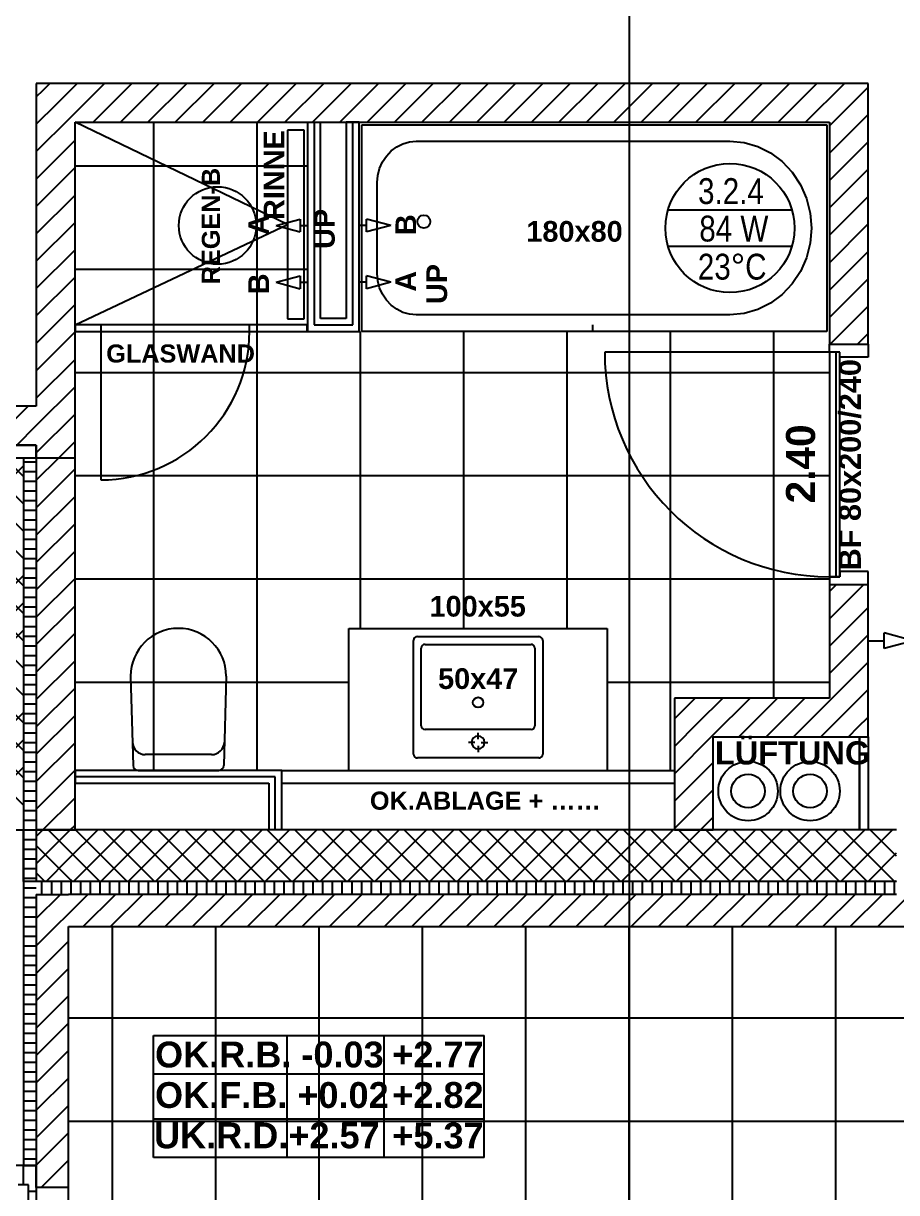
# Model space of a CAD drawing. Header units: millimetres. Extents: x -13068 to 19137, y -13507 to 12485.
# Drawn here: x -2345 to 1035, y 1350 to 5878 of the extents above; entities that cross this region are included whole.
import ezdxf

# ---------------------------------------------------------------- set-up
doc = ezdxf.new("R2010")
doc.units = ezdxf.units.MM
doc.header["$LTSCALE"] = 500
for name, color, linetype in [('A04_1.OGHaus 7$0$010 Aussenwände', 8, 'Continuous'), ('A04_1.OGHaus 7$0$010 Türen', 8, 'Continuous'), ('A04_1.OGHaus 7$0$015 Innenwände', 8, 'Continuous'), ('A04_1.OGHaus 7$0$015 Innenwände Bauteilschraffuren', 8, 'Continuous'), ('A04_1.OGHaus 7$0$015 Innenwände Schichttrennlinien', 8, 'Continuous'), ('A04_1.OGHaus 7$0$060 Möbel Einbau', 8, 'Continuous'), ('A04_1.OGHaus 7$0$090 Schraffuren', 8, 'Continuous'), ('A04_1.OGHaus 7$0$090 Schraffuren Bauteilschraffuren', 8, 'Continuous'), ('A04_1.OGHaus 7$0$155 Beschriftungen Projekt', 8, 'Continuous'), ('A_OG01_Haus 7$0$MRI XREF', 8, 'Continuous'), ('H-RAUMNUMMERN', 240, 'Continuous'), ('MRI XREF', 8, 'Continuous')]:
    doc.layers.add(name, color=color, linetype=linetype)
doc.styles.add('A04_1.OGHaus 7$0$arial', font='')
doc.styles.add('MRI', font='ARIALN.TTF')
doc.styles.get('A04_1.OGHaus 7$0$arial').set_extended_font_data('Arial', bold=True)

# ---------------------------------------------------------------- blocks, each defined once
blk = doc.blocks.new('A04_1.OGHaus 7')
at = {"layer": 'A04_1.OGHaus 7$0$010 Aussenwände'}
blk.add_line((4.4868, 28.2722), (4.4868, 5.4421), dxfattribs=at)
at = {"layer": 'A04_1.OGHaus 7$0$010 Türen'}
for p, q in [((5.2618, 21.4622), (4.3918, 21.4622)), ((5.2618, 21.4622), (5.2618, 21.4922)), ((5.2618, 21.4922), (5.4118, 21.4922)), ((5.2618, 21.4922), (5.4118, 21.4922)), ((5.3018, 21.4622), (5.2618, 21.4622)), ((5.3018, 21.4622), (5.2618, 21.4622)), ((5.2618, 21.4622), (5.2618, 20.5922)), ((5.3018, 21.4422), (5.3018, 21.4622)), ((5.3018, 20.5922), (5.3018, 21.4622)), ((5.4118, 21.4922), (5.4118, 21.4422)), ((5.4118, 21.4422), (5.3018, 21.4422)), ((5.4118, 20.6122), (5.3018, 20.6122)), ((5.3018, 20.6122), (5.3018, 20.5922)), ((5.4118, 20.5622), (5.4118, 20.6122)), ((5.3018, 20.5922), (5.2618, 20.5922)), ((5.2618, 20.5922), (5.2618, 20.5622)), ((5.2618, 20.5922), (5.3018, 20.5922)), ((5.2618, 20.5622), (5.4118, 20.5622)), ((5.2618, 20.5622), (5.4118, 20.5622)), ((2.1418, 18.2372), (2.1418, 18.3122)), ((2.1418, 18.3122), (2.1918, 18.3122)), ((2.1918, 18.3122), (2.1418, 18.3122)), ((2.1918, 18.3122), (2.1918, 18.2122)), ((2.1918, 18.2272), (2.1918, 18.3122)), ((2.1618, 18.2372), (2.1218, 18.2372)), ((2.1618, 18.2372), (2.1418, 18.2372)), ((2.1618, 18.2122), (2.1618, 18.2372)), ((2.1618, 17.2772), (2.1618, 18.2372)), ((2.1918, 18.2122), (2.1618, 18.2122))]:
    blk.add_line(p, q, dxfattribs=at)
blk.add_arc((5.2618, 21.4622), 0.87, 180, 270, dxfattribs=at)
at = {"layer": 'A04_1.OGHaus 7$0$015 Innenwände'}
for p, q in [((2.1918, 22.5022), (2.1918, 21.2522)), ((5.4118, 22.5022), (2.1918, 22.5022)), ((5.4118, 21.4922), (5.4118, 22.5022)), ((2.3418, 21.0522), (2.3418, 22.3522)), ((2.3418, 22.3522), (5.2618, 22.3522)), ((3.2418, 22.3522), (3.2418, 21.5422)), ((3.2418, 22.3522), (3.2668, 22.3522)), ((3.2668, 22.3522), (3.2918, 22.3522)), ((3.2918, 21.5922), (3.2918, 22.3522)), ((3.4168, 22.3522), (3.3918, 22.3522)), ((3.3918, 22.3522), (3.3918, 21.5922)), ((3.4418, 22.3522), (3.4168, 22.3522)), ((3.4418, 21.5422), (3.4418, 22.3522)), ((5.2618, 22.3522), (5.2618, 21.4922)), ((2.3418, 21.5672), (2.3418, 21.5422)), ((3.2408, 21.5672), (2.3418, 21.5672)), ((3.2408, 21.5422), (3.2408, 21.5672)), ((3.3918, 21.5922), (3.2918, 21.5922)), ((2.3418, 21.5422), (3.2408, 21.5422)), ((3.2418, 21.5422), (3.4418, 21.5422)), ((5.2618, 21.4922), (5.4118, 21.4922)), ((2.1918, 21.2522), (1.9418, 21.2522)), ((1.9418, 21.1022), (2.1918, 21.1022)), ((2.1918, 21.1022), (2.1918, 21.0522)), ((1.9418, 21.0522), (2.1418, 21.0522)), ((2.1418, 21.0522), (2.1918, 21.0522)), ((2.1918, 21.0522), (2.3418, 21.0522)), ((2.1918, 21.0522), (2.3418, 21.0522)), ((2.3418, 19.6122), (2.3418, 21.0522)), ((5.2618, 20.5622), (5.4118, 20.5622)), ((5.2618, 20.5622), (5.2618, 20.1222)), ((5.4118, 19.9722), (5.4118, 20.5622)), ((4.6618, 20.1222), (4.6618, 19.6122)), ((5.2618, 20.1222), (4.6618, 20.1222)), ((4.8118, 19.6122), (4.8118, 19.9722)), ((4.8118, 19.9722), (5.4118, 19.9722)), ((2.3428, 19.8422), (2.3428, 19.8172)), ((3.1418, 19.8422), (2.3428, 19.8422)), ((3.1418, 19.6122), (3.1418, 19.8422)), ((2.3428, 19.8172), (2.3428, 19.7922)), ((2.3428, 19.7922), (3.0918, 19.7922)), ((3.0918, 19.7922), (3.0918, 19.6122)), ((1.9418, 19.6122), (2.1418, 19.6122)), ((1.9418, 19.6122), (2.1418, 19.6122)), ((2.1418, 19.6122), (2.1918, 19.6122)), ((2.1418, 19.6122), (2.1918, 19.6122)), ((2.1918, 19.6122), (2.3418, 19.6122)), ((2.1918, 19.6122), (2.3168, 19.6122)), ((5.5218, 19.6122), (2.3168, 19.6122)), ((3.1168, 19.6122), (3.0918, 19.6122)), ((3.1418, 19.6122), (3.1168, 19.6122)), ((4.6618, 19.6122), (4.8118, 19.6122)), ((2.3168, 19.2372), (5.6068, 19.2372)), ((2.3168, 18.2272), (2.3168, 19.2372)), ((2.1418, 18.3122), (1.9418, 18.3122)), ((2.1918, 18.3122), (2.1418, 18.3122)), ((2.1918, 18.2272), (2.1918, 18.3122)), ((2.3168, 18.2272), (2.1918, 18.2272)), ((2.1918, 18.2272), (2.1918, 17.2872)), ((2.3168, 17.2872), (2.3168, 18.2272))]:
    blk.add_line(p, q, dxfattribs=at)
at = {"layer": 'A04_1.OGHaus 7$0$015 Innenwände Bauteilschraffuren'}
for p, q in [((2.2177, 22.4763), (2.2435, 22.5022)), ((2.2707, 22.4232), (2.3496, 22.5022)), ((2.3237, 22.3702), (2.4557, 22.5022)), ((2.4117, 22.3522), (2.5617, 22.5022)), ((2.5178, 22.3522), (2.6678, 22.5022)), ((2.6239, 22.3522), (2.7739, 22.5022)), ((2.7299, 22.3522), (2.8799, 22.5022)), ((2.836, 22.3522), (2.986, 22.5022)), ((2.9421, 22.3522), (3.0921, 22.5022)), ((3.0481, 22.3522), (3.1981, 22.5022)), ((3.1542, 22.3522), (3.3042, 22.5022)), ((3.2603, 22.3522), (3.4103, 22.5022)), ((3.3663, 22.3522), (3.5163, 22.5022)), ((3.4724, 22.3522), (3.6224, 22.5022)), ((3.5785, 22.3522), (3.7285, 22.5022)), ((3.6845, 22.3522), (3.8345, 22.5022)), ((3.7906, 22.3522), (3.9406, 22.5022)), ((3.8967, 22.3522), (4.0467, 22.5022)), ((4.0027, 22.3522), (4.1527, 22.5022)), ((4.1088, 22.3522), (4.2588, 22.5022)), ((4.2149, 22.3522), (4.3649, 22.5022)), ((4.3209, 22.3522), (4.4709, 22.5022)), ((4.427, 22.3522), (4.577, 22.5022)), ((4.5331, 22.3522), (4.6831, 22.5022)), ((4.6391, 22.3522), (4.7891, 22.5022)), ((4.7452, 22.3522), (4.8952, 22.5022)), ((4.8513, 22.3522), (5.0013, 22.5022)), ((4.9573, 22.3522), (5.1073, 22.5022)), ((5.0634, 22.3522), (5.2134, 22.5022)), ((5.1695, 22.3522), (5.3195, 22.5022)), ((2.1918, 22.4504), (2.2177, 22.4763)), ((5.2618, 22.3384), (5.4118, 22.4884)), ((2.1918, 22.3443), (2.2707, 22.4232)), ((2.1918, 22.2383), (2.3237, 22.3702)), ((5.2618, 22.2324), (5.4118, 22.3824)), ((2.1918, 22.1322), (2.3418, 22.2822)), ((5.2618, 22.1263), (5.4118, 22.2763)), ((2.1918, 22.0261), (2.3418, 22.1761)), ((5.2618, 22.0202), (5.4118, 22.1702)), ((2.1918, 21.9201), (2.3418, 22.0701)), ((5.2618, 21.9142), (5.4118, 22.0642)), ((2.1918, 21.814), (2.3418, 21.964)), ((5.2618, 21.8081), (5.4118, 21.9581)), ((2.1918, 21.7079), (2.3418, 21.8579)), ((5.2618, 21.702), (5.4118, 21.852)), ((2.1918, 21.6019), (2.3418, 21.7519)), ((5.2618, 21.596), (5.4118, 21.746)), ((2.1918, 21.4958), (2.3418, 21.6458)), ((5.2641, 21.4922), (5.4118, 21.6399)), ((2.1918, 21.3898), (2.3418, 21.5398)), ((5.3701, 21.4922), (5.4118, 21.5338)), ((5.2875, 20.5922), (5.2875, 21.4622)), ((2.1918, 21.2837), (2.3418, 21.4337)), ((2.1918, 21.1776), (2.3418, 21.3276)), ((2.0103, 21.1022), (2.1603, 21.2522)), ((2.1918, 21.0716), (2.3418, 21.2216)), ((2.1163, 21.1022), (2.1918, 21.1776)), ((2.2785, 21.0522), (2.3418, 21.1155)), ((1.9418, 20.8216), (2.1418, 21.0216)), ((2.1418, 20.8745), (1.9642, 21.0522)), ((2.1418, 20.9806), (2.0702, 21.0522)), ((2.1418, 21.0375), (2.1918, 21.0375)), ((2.1918, 20.9655), (2.2785, 21.0522)), ((2.1918, 20.8594), (2.3418, 21.0094)), ((2.1418, 20.7685), (1.9418, 20.9685)), ((2.1418, 21), (2.1918, 21)), ((2.1418, 20.9625), (2.1918, 20.9625)), ((2.1418, 20.925), (2.1918, 20.925)), ((2.1418, 20.8875), (2.1918, 20.8875)), ((2.1918, 20.7534), (2.3418, 20.9034)), ((2.1418, 20.6624), (1.9418, 20.8624)), ((2.1418, 20.85), (2.1918, 20.85)), ((2.1418, 20.8125), (2.1918, 20.8125)), ((2.1918, 20.6473), (2.3418, 20.7973)), ((2.1418, 20.5563), (1.9418, 20.7563)), ((2.1418, 20.775), (2.1918, 20.775)), ((2.1418, 20.7375), (2.1918, 20.7375)), ((2.1418, 20.7), (2.1918, 20.7)), ((2.1918, 20.5412), (2.3418, 20.6912)), ((2.1418, 20.4503), (1.9418, 20.6503)), ((2.1418, 20.6625), (2.1918, 20.6625)), ((2.1418, 20.625), (2.1918, 20.625)), ((1.9418, 20.3973), (2.1418, 20.5973)), ((2.1418, 20.5875), (2.1918, 20.5875)), ((2.1918, 20.4352), (2.3418, 20.5852)), ((5.2618, 20.5353), (5.2886, 20.5622)), ((5.2618, 20.4292), (5.3947, 20.5622)), ((2.1418, 20.3442), (1.9418, 20.5442)), ((2.1418, 20.55), (2.1918, 20.55)), ((2.1418, 20.5125), (2.1918, 20.5125)), ((1.9418, 20.2912), (2.1418, 20.4912)), ((2.1418, 20.475), (2.1918, 20.475)), ((2.1918, 20.3291), (2.3418, 20.4791)), ((5.2618, 20.3232), (5.4118, 20.4732)), ((2.1418, 20.2381), (1.9418, 20.4381)), ((2.1418, 20.4375), (2.1918, 20.4375)), ((1.9418, 20.1852), (2.1418, 20.3852)), ((2.1418, 20.4), (2.1918, 20.4)), ((2.1418, 20.1321), (1.9418, 20.3321)), ((2.1418, 20.3625), (2.1918, 20.3625)), ((2.1918, 20.223), (2.3418, 20.373)), ((5.2618, 20.2171), (5.4118, 20.3671)), ((2.1418, 20.325), (2.1918, 20.325)), ((2.1418, 20.2875), (2.1918, 20.2875)), ((2.1418, 20.25), (2.1918, 20.25)), ((2.1918, 20.117), (2.3418, 20.267)), ((5.2674, 20.1166), (5.4118, 20.261)), ((2.1418, 20.026), (1.9418, 20.226)), ((2.1418, 20.2125), (2.1918, 20.2125)), ((2.1418, 20.175), (2.1918, 20.175)), ((2.1918, 20.0109), (2.3418, 20.1609)), ((5.3204, 20.0636), (5.4118, 20.155)), ((2.1418, 19.9199), (1.9418, 20.1199)), ((2.1418, 20.1375), (2.1918, 20.1375)), ((4.7022, 20.0818), (4.7426, 20.1222)), ((4.7552, 20.0287), (4.8486, 20.1222)), ((4.8083, 19.9757), (4.9547, 20.1222)), ((4.9108, 19.9722), (5.0608, 20.1222)), ((5.0168, 19.9722), (5.1668, 20.1222)), ((5.1229, 19.9722), (5.2674, 20.1166)), ((1.9418, 19.867), (2.1418, 20.067)), ((2.1418, 20.1), (2.1918, 20.1)), ((2.1418, 20.0625), (2.1918, 20.0625)), ((4.6618, 20.0414), (4.7022, 20.0818)), ((5.229, 19.9722), (5.3204, 20.0636)), ((2.1418, 19.8139), (1.9418, 20.0139)), ((2.1418, 20.025), (2.1918, 20.025)), ((2.1918, 19.9048), (2.3418, 20.0548)), ((4.6618, 19.9353), (4.7552, 20.0287)), ((5.3734, 20.0105), (5.4118, 20.0489)), ((2.1418, 19.9875), (2.1918, 19.9875)), ((4.6618, 19.8292), (4.8083, 19.9757)), ((5.335, 19.9722), (5.3734, 20.0105)), ((1.9418, 19.7609), (2.1418, 19.9609)), ((2.1418, 19.95), (2.1918, 19.95)), ((2.1918, 19.7988), (2.3418, 19.9488)), ((2.1418, 19.7078), (1.9418, 19.9078)), ((2.1418, 19.9125), (2.1918, 19.9125)), ((1.9418, 19.6548), (2.1418, 19.8548)), ((2.1418, 19.875), (2.1918, 19.875)), ((2.1418, 19.8375), (2.1918, 19.8375)), ((2.1918, 19.6927), (2.3418, 19.8427)), ((4.6618, 19.7232), (4.8118, 19.8732)), ((2.1418, 19.8), (2.1918, 19.8)), ((2.1418, 19.7625), (2.1918, 19.7625)), ((4.6618, 19.6171), (4.8118, 19.7671)), ((2.1418, 19.725), (2.1918, 19.725)), ((2.2173, 19.6122), (2.3418, 19.7366)), ((2.1418, 19.6875), (2.1918, 19.6875)), ((2.1418, 19.65), (2.1918, 19.65)), ((4.7629, 19.6122), (4.8118, 19.661)), ((2.1418, 19.6125), (2.1918, 19.6125)), ((2.1918, 19.5866), (2.2173, 19.6122)), ((2.1918, 19.4806), (2.3168, 19.6056)), ((2.3168, 19.5328), (2.2374, 19.6122)), ((2.3168, 19.6056), (2.3234, 19.6122)), ((2.3168, 19.4995), (2.4295, 19.6122)), ((2.3234, 19.6122), (2.3418, 19.6306)), ((2.3355, 19.4122), (2.5355, 19.6122)), ((2.5435, 19.4122), (2.3435, 19.6122)), ((2.4416, 19.4122), (2.6416, 19.6122)), ((2.6496, 19.4122), (2.4496, 19.6122)), ((2.5477, 19.4122), (2.7477, 19.6122)), ((2.7556, 19.4122), (2.5556, 19.6122)), ((2.6537, 19.4122), (2.8537, 19.6122)), ((2.8617, 19.4122), (2.6617, 19.6122)), ((2.7598, 19.4122), (2.9598, 19.6122)), ((2.9678, 19.4122), (2.7678, 19.6122)), ((2.8659, 19.4122), (3.0659, 19.6122)), ((3.0738, 19.4122), (2.8738, 19.6122)), ((2.9719, 19.4122), (3.1719, 19.6122)), ((3.1799, 19.4122), (2.9799, 19.6122)), ((3.078, 19.4122), (3.278, 19.6122)), ((3.286, 19.4122), (3.086, 19.6122)), ((3.1841, 19.4122), (3.3841, 19.6122)), ((3.392, 19.4122), (3.192, 19.6122)), ((3.2901, 19.4122), (3.4901, 19.6122)), ((3.4981, 19.4122), (3.2981, 19.6122)), ((3.3962, 19.4122), (3.5962, 19.6122)), ((3.6042, 19.4122), (3.4042, 19.6122)), ((3.5022, 19.4122), (3.7022, 19.6122)), ((3.7102, 19.4122), (3.5102, 19.6122)), ((3.6083, 19.4122), (3.8083, 19.6122)), ((3.8163, 19.4122), (3.6163, 19.6122)), ((3.7144, 19.4122), (3.9144, 19.6122)), ((3.9224, 19.4122), (3.7224, 19.6122)), ((3.8204, 19.4122), (4.0204, 19.6122)), ((4.0284, 19.4122), (3.8284, 19.6122)), ((3.9265, 19.4122), (4.1265, 19.6122)), ((4.1345, 19.4122), (3.9345, 19.6122)), ((4.0326, 19.4122), (4.2326, 19.6122)), ((4.2406, 19.4122), (4.0406, 19.6122)), ((4.1386, 19.4122), (4.3386, 19.6122)), ((4.3466, 19.4122), (4.1466, 19.6122)), ((4.2447, 19.4122), (4.4447, 19.6122)), ((4.4527, 19.4122), (4.2527, 19.6122)), ((4.3508, 19.4122), (4.5508, 19.6122)), ((4.5588, 19.4122), (4.3588, 19.6122)), ((4.4568, 19.4122), (4.6568, 19.6122)), ((4.6648, 19.4122), (4.4648, 19.6122)), ((4.5629, 19.4122), (4.7629, 19.6122)), ((4.7709, 19.4122), (4.5709, 19.6122)), ((4.669, 19.4122), (4.869, 19.6122)), ((4.877, 19.4122), (4.677, 19.6122)), ((4.775, 19.4122), (4.975, 19.6122)), ((4.983, 19.4122), (4.783, 19.6122)), ((4.8811, 19.4122), (5.0811, 19.6122)), ((5.0891, 19.4122), (4.8891, 19.6122)), ((4.9872, 19.4122), (5.1872, 19.6122)), ((5.1952, 19.4122), (4.9952, 19.6122)), ((5.0932, 19.4122), (5.2932, 19.6122)), ((5.3012, 19.4122), (5.1012, 19.6122)), ((5.1993, 19.4122), (5.3993, 19.6122)), ((5.4073, 19.4122), (5.2073, 19.6122)), ((5.3054, 19.4122), (5.5054, 19.6122)), ((5.5134, 19.4122), (5.3134, 19.6122)), ((5.5218, 19.5098), (5.4194, 19.6122)), ((2.1418, 19.575), (2.1918, 19.575)), ((2.1418, 19.5375), (2.1918, 19.5375)), ((2.3168, 19.4267), (2.1918, 19.5517)), ((2.4374, 19.4122), (2.3168, 19.5328)), ((5.4114, 19.4122), (5.5218, 19.5225)), ((2.1418, 19.5), (2.1918, 19.5)), ((2.2295, 19.4122), (2.3168, 19.4995)), ((2.1418, 19.4625), (2.1918, 19.4625)), ((2.1418, 19.425), (2.1918, 19.425)), ((2.2253, 19.4122), (2.1918, 19.4457)), ((2.3314, 19.4122), (2.3168, 19.4267)), ((2.1418, 19.3875), (2.1918, 19.3875)), ((2.2125, 19.4122), (2.2125, 19.3622)), ((2.25, 19.4122), (2.25, 19.3622)), ((2.2875, 19.4122), (2.2875, 19.3622)), ((2.325, 19.4122), (2.325, 19.3622)), ((2.3625, 19.4122), (2.3625, 19.3622)), ((2.4, 19.4122), (2.4, 19.3622)), ((2.4375, 19.4122), (2.4375, 19.3622)), ((2.475, 19.4122), (2.475, 19.3622)), ((2.5125, 19.4122), (2.5125, 19.3622)), ((2.55, 19.4122), (2.55, 19.3622)), ((2.5875, 19.4122), (2.5875, 19.3622)), ((2.625, 19.4122), (2.625, 19.3622)), ((2.6625, 19.4122), (2.6625, 19.3622)), ((2.7, 19.4122), (2.7, 19.3622)), ((2.7375, 19.4122), (2.7375, 19.3622)), ((2.775, 19.4122), (2.775, 19.3622)), ((2.8125, 19.4122), (2.8125, 19.3622)), ((2.85, 19.4122), (2.85, 19.3622)), ((2.8875, 19.4122), (2.8875, 19.3622)), ((2.925, 19.4122), (2.925, 19.3622)), ((2.9625, 19.4122), (2.9625, 19.3622)), ((3, 19.4122), (3, 19.3622)), ((3.0375, 19.4122), (3.0375, 19.3622)), ((3.075, 19.4122), (3.075, 19.3622)), ((3.1125, 19.4122), (3.1125, 19.3622)), ((3.15, 19.4122), (3.15, 19.3622)), ((3.1875, 19.4122), (3.1875, 19.3622)), ((3.225, 19.4122), (3.225, 19.3622)), ((3.2625, 19.4122), (3.2625, 19.3622)), ((3.3, 19.4122), (3.3, 19.3622)), ((3.3375, 19.4122), (3.3375, 19.3622)), ((3.375, 19.4122), (3.375, 19.3622)), ((3.4125, 19.4122), (3.4125, 19.3622)), ((3.45, 19.4122), (3.45, 19.3622)), ((3.4875, 19.4122), (3.4875, 19.3622)), ((3.525, 19.4122), (3.525, 19.3622)), ((3.5625, 19.4122), (3.5625, 19.3622)), ((3.6, 19.4122), (3.6, 19.3622)), ((3.6375, 19.4122), (3.6375, 19.3622)), ((3.675, 19.4122), (3.675, 19.3622)), ((3.7125, 19.4122), (3.7125, 19.3622)), ((3.75, 19.4122), (3.75, 19.3622)), ((3.7875, 19.4122), (3.7875, 19.3622)), ((3.825, 19.4122), (3.825, 19.3622)), ((3.8625, 19.4122), (3.8625, 19.3622)), ((3.9, 19.4122), (3.9, 19.3622)), ((3.9375, 19.4122), (3.9375, 19.3622)), ((3.975, 19.4122), (3.975, 19.3622)), ((4.0125, 19.4122), (4.0125, 19.3622)), ((4.05, 19.4122), (4.05, 19.3622)), ((4.0875, 19.4122), (4.0875, 19.3622)), ((4.125, 19.4122), (4.125, 19.3622)), ((4.1625, 19.4122), (4.1625, 19.3622)), ((4.2, 19.4122), (4.2, 19.3622)), ((4.2375, 19.4122), (4.2375, 19.3622)), ((4.275, 19.4122), (4.275, 19.3622)), ((4.3125, 19.4122), (4.3125, 19.3622)), ((4.35, 19.4122), (4.35, 19.3622)), ((4.3875, 19.4122), (4.3875, 19.3622)), ((4.425, 19.4122), (4.425, 19.3622)), ((4.4625, 19.4122), (4.4625, 19.3622)), ((4.5, 19.4122), (4.5, 19.3622)), ((4.5375, 19.4122), (4.5375, 19.3622)), ((4.575, 19.4122), (4.575, 19.3622)), ((4.6125, 19.4122), (4.6125, 19.3622)), ((4.65, 19.4122), (4.65, 19.3622)), ((4.6875, 19.4122), (4.6875, 19.3622)), ((4.725, 19.4122), (4.725, 19.3622)), ((4.7625, 19.4122), (4.7625, 19.3622)), ((4.8, 19.4122), (4.8, 19.3622)), ((4.8375, 19.4122), (4.8375, 19.3622)), ((4.875, 19.4122), (4.875, 19.3622)), ((4.9125, 19.4122), (4.9125, 19.3622)), ((4.95, 19.4122), (4.95, 19.3622)), ((4.9875, 19.4122), (4.9875, 19.3622)), ((5.025, 19.4122), (5.025, 19.3622)), ((5.0625, 19.4122), (5.0625, 19.3622)), ((5.1, 19.4122), (5.1, 19.3622)), ((5.1375, 19.4122), (5.1375, 19.3622)), ((5.175, 19.4122), (5.175, 19.3622)), ((5.2125, 19.4122), (5.2125, 19.3622)), ((5.25, 19.4122), (5.25, 19.3622)), ((5.2875, 19.4122), (5.2875, 19.3622)), ((5.325, 19.4122), (5.325, 19.3622)), ((5.3625, 19.4122), (5.3625, 19.3622)), ((5.4, 19.4122), (5.4, 19.3622)), ((5.4375, 19.4122), (5.4375, 19.3622)), ((5.475, 19.4122), (5.475, 19.3622)), ((5.5125, 19.4122), (5.5125, 19.3622)), ((5.5175, 19.4122), (5.5218, 19.4165)), ((2.1418, 19.35), (2.1918, 19.35)), ((2.1918, 19.2684), (2.2855, 19.3622)), ((2.3168, 19.2874), (2.3916, 19.3622)), ((2.3727, 19.2372), (2.4977, 19.3622)), ((2.4787, 19.2372), (2.6037, 19.3622)), ((2.5848, 19.2372), (2.7098, 19.3622)), ((2.6909, 19.2372), (2.8159, 19.3622)), ((2.7969, 19.2372), (2.9219, 19.3622)), ((2.903, 19.2372), (3.028, 19.3622)), ((3.0091, 19.2372), (3.1341, 19.3622)), ((3.1151, 19.2372), (3.2401, 19.3622)), ((3.2212, 19.2372), (3.3462, 19.3622)), ((3.3272, 19.2372), (3.4522, 19.3622)), ((3.4333, 19.2372), (3.5583, 19.3622)), ((3.5394, 19.2372), (3.6644, 19.3622)), ((3.6454, 19.2372), (3.7704, 19.3622)), ((3.7515, 19.2372), (3.8765, 19.3622)), ((3.8576, 19.2372), (3.9826, 19.3622)), ((3.9636, 19.2372), (4.0886, 19.3622)), ((4.0697, 19.2372), (4.1947, 19.3622)), ((4.1758, 19.2372), (4.3008, 19.3622)), ((4.2818, 19.2372), (4.4068, 19.3622)), ((4.3879, 19.2372), (4.5129, 19.3622)), ((4.494, 19.2372), (4.619, 19.3622)), ((4.6, 19.2372), (4.725, 19.3622)), ((4.7061, 19.2372), (4.8311, 19.3622)), ((4.8122, 19.2372), (4.9372, 19.3622)), ((4.9182, 19.2372), (5.0432, 19.3622)), ((5.0243, 19.2372), (5.1493, 19.3622)), ((5.1304, 19.2372), (5.2554, 19.3622)), ((5.2364, 19.2372), (5.3614, 19.3622)), ((5.3425, 19.2372), (5.4675, 19.3622)), ((5.4486, 19.2372), (5.5736, 19.3622)), ((2.1418, 19.3125), (2.1918, 19.3125)), ((2.2666, 19.2372), (2.3168, 19.2874)), ((2.1418, 19.275), (2.1918, 19.275)), ((2.1418, 19.2375), (2.1918, 19.2375)), ((2.1418, 19.2), (2.1918, 19.2)), ((2.1918, 19.1624), (2.2666, 19.2372)), ((2.1418, 19.1625), (2.1918, 19.1625)), ((2.1918, 19.0563), (2.3168, 19.1813)), ((2.1418, 19.125), (2.1918, 19.125)), ((2.1418, 19.0875), (2.1918, 19.0875)), ((2.1918, 18.9502), (2.3168, 19.0752)), ((2.1418, 19.05), (2.1918, 19.05)), ((2.1418, 19.0125), (2.1918, 19.0125)), ((2.1418, 18.975), (2.1918, 18.975)), ((2.1418, 18.9375), (2.1918, 18.9375)), ((2.1918, 18.8442), (2.3168, 18.9692)), ((2.1418, 18.9), (2.1918, 18.9)), ((2.1418, 18.8625), (2.1918, 18.8625)), ((2.1918, 18.7381), (2.3168, 18.8631)), ((2.1418, 18.825), (2.1918, 18.825)), ((2.1418, 18.7875), (2.1918, 18.7875)), ((2.1418, 18.75), (2.1918, 18.75)), ((2.1918, 18.632), (2.3168, 18.757)), ((2.1418, 18.7125), (2.1918, 18.7125)), ((2.1418, 18.675), (2.1918, 18.675)), ((2.1418, 18.6375), (2.1918, 18.6375)), ((2.1918, 18.526), (2.3168, 18.651)), ((2.1418, 18.6), (2.1918, 18.6)), ((2.1418, 18.5625), (2.1918, 18.5625)), ((2.1418, 18.525), (2.1918, 18.525)), ((2.1918, 18.4199), (2.3168, 18.5449)), ((2.1418, 18.4875), (2.1918, 18.4875)), ((2.1418, 18.45), (2.1918, 18.45)), ((2.1918, 18.3138), (2.3168, 18.4388)), ((2.1418, 18.4125), (2.1918, 18.4125)), ((2.1418, 18.375), (2.1918, 18.375)), ((2.1418, 18.3375), (2.1918, 18.3375)), ((2.2112, 18.2272), (2.3168, 18.3328))]:
    blk.add_line(p, q, dxfattribs=at)
at = {"layer": 'A04_1.OGHaus 7$0$015 Innenwände Schichttrennlinien'}
for p, q in [((3.2668, 22.3522), (3.2668, 21.5672)), ((3.4168, 21.5672), (3.4168, 22.3522)), ((3.2668, 21.5672), (3.4168, 21.5672)), ((2.1418, 21.0522), (2.1418, 19.6122)), ((2.1918, 21.0522), (2.1918, 19.6122)), ((3.1168, 19.8172), (2.3428, 19.8172)), ((3.1168, 19.6122), (3.1168, 19.8172)), ((2.1418, 19.6122), (2.1418, 19.4122)), ((2.3168, 19.6122), (2.1918, 19.6122)), ((2.1918, 19.6122), (2.1918, 19.4122)), ((2.1418, 19.4122), (2.1418, 19.3622)), ((2.3168, 19.4122), (2.1918, 19.4122)), ((5.5218, 19.4122), (2.3168, 19.4122)), ((2.1418, 19.3622), (2.1418, 18.3122)), ((2.1918, 19.3622), (2.3168, 19.3622)), ((2.1918, 19.3622), (2.1918, 19.2372)), ((5.5218, 19.3622), (2.3168, 19.3622)), ((2.1918, 19.2372), (2.1918, 18.3122))]:
    blk.add_line(p, q, dxfattribs=at)
at = {"layer": 'A04_1.OGHaus 7$0$060 Möbel Einbau'}
for p, q in [((3.164, 21.9557), (2.3418, 22.3522)), ((3.4518, 21.5422), (3.4518, 22.3422)), ((3.4518, 22.3422), (5.2518, 22.3422)), ((5.2518, 22.3422), (5.2518, 21.5422)), ((3.6105, 22.2685), (3.6358, 22.2757)), ((3.6358, 22.2757), (3.6618, 22.2782)), ((3.6618, 22.2782), (4.8768, 22.2782)), ((4.8768, 22.2782), (4.9315, 22.273)), ((3.5469, 22.221), (3.5654, 22.2407)), ((3.5654, 22.2407), (3.5868, 22.2567)), ((3.5868, 22.2567), (3.6105, 22.2685)), ((4.9315, 22.273), (4.9845, 22.2579)), ((4.9845, 22.2579), (5.0343, 22.2331)), ((5.0343, 22.2331), (5.0793, 22.1995)), ((3.5208, 22.1729), (3.5319, 22.1982)), ((3.5319, 22.1982), (3.5469, 22.221)), ((5.0793, 22.1995), (5.1181, 22.1581)), ((3.5118, 22.1182), (3.5141, 22.1459)), ((3.5141, 22.1459), (3.5208, 22.1729)), ((5.1181, 22.1581), (5.1496, 22.1102)), ((3.5118, 21.7662), (3.5118, 22.1182)), ((5.1496, 22.1102), (5.1728, 22.0571)), ((5.1728, 22.0571), (5.187, 22.0005)), ((3.1198, 21.9522), (3.2131, 21.9772)), ((3.2131, 21.9772), (3.2131, 21.9272)), ((3.5638, 21.9522), (3.4705, 21.9772)), ((3.4705, 21.9272), (3.4705, 21.9772)), ((5.187, 22.0005), (5.1918, 21.9422)), ((2.3418, 21.5672), (3.164, 21.9557)), ((3.1198, 21.9522), (3.2131, 21.9272)), ((3.2131, 21.9522), (3.2418, 21.9522)), ((3.4705, 21.9522), (3.4418, 21.9522)), ((3.5638, 21.9522), (3.4705, 21.9272)), ((5.1918, 21.9422), (5.187, 21.8838)), ((5.187, 21.8838), (5.1728, 21.8272)), ((5.1728, 21.8272), (5.1496, 21.7742)), ((3.1198, 21.7322), (3.2131, 21.7572)), ((3.1198, 21.7322), (3.2131, 21.7072)), ((3.2131, 21.7572), (3.2131, 21.7072)), ((3.2131, 21.7322), (3.2418, 21.7322)), ((3.4705, 21.7322), (3.4418, 21.7322)), ((3.5638, 21.7322), (3.4705, 21.7572)), ((3.4705, 21.7072), (3.4705, 21.7572)), ((3.5638, 21.7322), (3.4705, 21.7072)), ((3.5141, 21.7384), (3.5118, 21.7662)), ((3.5208, 21.7114), (3.5141, 21.7384)), ((5.1496, 21.7742), (5.1181, 21.7262)), ((3.5319, 21.6862), (3.5208, 21.7114)), ((5.1181, 21.7262), (5.0793, 21.6848)), ((3.5469, 21.6633), (3.5319, 21.6862)), ((3.5654, 21.6436), (3.5469, 21.6633)), ((3.5868, 21.6276), (3.5654, 21.6436)), ((5.0343, 21.6512), (4.9845, 21.6264)), ((5.0793, 21.6848), (5.0343, 21.6512)), ((3.6105, 21.6158), (3.5868, 21.6276)), ((3.6358, 21.6086), (3.6105, 21.6158)), ((3.6618, 21.6062), (3.6358, 21.6086)), ((4.8768, 21.6062), (3.6618, 21.6062)), ((4.9315, 21.6113), (4.8768, 21.6062)), ((4.9845, 21.6264), (4.9315, 21.6113)), ((2.4418, 21.5672), (2.4418, 20.9672)), ((3.0168, 21.5422), (3.0168, 21.5672)), ((4.3462, 21.5422), (4.3462, 21.5672)), ((5.2518, 21.5422), (3.4518, 21.5422)), ((3.4018, 19.8422), (3.4018, 20.3922)), ((3.4018, 20.3922), (4.4018, 20.3922)), ((4.4018, 20.3922), (4.4018, 19.8422)), ((5.5853, 20.3444), (5.4733, 20.3744)), ((5.4733, 20.3144), (5.4733, 20.3744)), ((3.6518, 19.9053), (3.6518, 20.3453)), ((3.6668, 20.3603), (4.1368, 20.3603)), ((3.6968, 20.3303), (4.1068, 20.3303)), ((4.1518, 20.3453), (4.1518, 19.9053)), ((5.4118, 20.3444), (5.4733, 20.3444)), ((5.5853, 20.3444), (5.4733, 20.3144)), ((3.6818, 20.0153), (3.6818, 20.3153)), ((4.1218, 20.3153), (4.1218, 20.0153)), ((2.5568, 20.2072), (2.5661, 19.8618)), ((2.9268, 20.2072), (2.9175, 19.8618)), ((4.1068, 20.0003), (3.6968, 20.0003)), ((3.9018, 19.9628), (3.9018, 19.9878)), ((3.8893, 19.9503), (3.8643, 19.9503)), ((3.9018, 19.9378), (3.9018, 19.9128)), ((3.9143, 19.9503), (3.9393, 19.9503)), ((2.8699, 19.9033), (2.6137, 19.9033)), ((4.1368, 19.8903), (3.6668, 19.8903)), ((2.5859, 19.8422), (2.8977, 19.8422)), ((3.1418, 19.8422), (4.6618, 19.8422)), ((3.1418, 19.7922), (4.6618, 19.7922))]:
    blk.add_line(p, q, dxfattribs=at)
for centre, radius in [((2.8934, 21.9522), 0.15), ((3.6918, 21.9672), 0.025), ((3.9018, 20.1053), 0.02), ((4.9468, 19.7622), 0.115), ((5.1868, 19.7622), 0.115), ((4.9468, 19.7622), 0.065), ((5.1868, 19.7622), 0.065)]:
    blk.add_circle(centre, radius, dxfattribs=at)
for centre, radius, start, end in [((2.4418, 21.5422), 0.575, 270, 0), ((2.7418, 20.2072), 0.185, 0, 180), ((3.6668, 20.3453), 0.015, 90, 180), ((3.6968, 20.3153), 0.015, 90, 180), ((4.1068, 20.3153), 0.015, 0, 90), ((4.1368, 20.3453), 0.015, 0, 90), ((3.6968, 20.0153), 0.015, 180, 270), ((4.1068, 20.0153), 0.015, 270, 0), ((3.9018, 19.9503), 0.025, 0, 180), ((2.6137, 19.9533), 0.05, 181.5473, 270.0013), ((2.8699, 19.9533), 0.05, 269.9987, 358.4527), ((3.9018, 19.9503), 0.025, 180, 0), ((3.6668, 19.9053), 0.015, 180, 270), ((4.1368, 19.9053), 0.015, 270, 0)]:
    blk.add_arc(centre, radius, start, end, dxfattribs=at)
for centre, start_param, end_param in [((2.5859, 19.8623), 1.598761, 3.141593), ((2.8977, 19.8623), 3.141593, 4.684424)]:
    blk.add_ellipse(centre, major_axis=(0, 0.0202), ratio=0.977697, start_param=start_param, end_param=end_param, dxfattribs=at)
at = {"layer": 'A04_1.OGHaus 7$0$090 Schraffuren'}
for p, q in [((2.6468, 19.8422), (2.6468, 22.3522)), ((3.0468, 19.8422), (3.0468, 22.3522)), ((3.2418, 22.1822), (2.3418, 22.1822)), ((3.2418, 21.7822), (2.3418, 21.7822)), ((3.4468, 20.3922), (3.4468, 21.5422)), ((3.8468, 20.3922), (3.8468, 21.5422)), ((4.2468, 20.3922), (4.2468, 21.5422)), ((4.6468, 19.8422), (4.6468, 21.5422)), ((5.0468, 20.1222), (5.0468, 21.5422)), ((5.2618, 21.3822), (2.3418, 21.3822)), ((5.2618, 20.9822), (2.3418, 20.9822)), ((5.2618, 20.5822), (2.3418, 20.5822)), ((3.4018, 20.1822), (2.3423, 20.1822)), ((5.2618, 20.1822), (4.4018, 20.1822)), ((2.4868, 16.7122), (2.4868, 19.2372)), ((2.8868, 16.7122), (2.8868, 19.2372)), ((3.2868, 16.7122), (3.2868, 19.2372)), ((3.6868, 17.8322), (3.6868, 19.2372)), ((4.0868, 17.6822), (4.0868, 19.2372)), ((4.4868, 17.6822), (4.4868, 19.2372)), ((4.8868, 17.6822), (4.8868, 19.2372)), ((5.2868, 17.8322), (5.2868, 19.2372)), ((6.6568, 18.8822), (2.3168, 18.8822)), ((6.6568, 18.4822), (2.3168, 18.4822))]:
    blk.add_line(p, q, dxfattribs=at)
at = {"layer": 'A04_1.OGHaus 7$0$090 Schraffuren Bauteilschraffuren'}
for p, q in [((3.228, 22.3212), (3.164, 22.3212)), ((3.164, 22.3212), (3.164, 21.5903)), ((3.228, 21.5903), (3.228, 22.3212)), ((3.164, 21.5903), (3.228, 21.5903)), ((2.1918, 21.1022), (1.9418, 21.1022)), ((2.1918, 21.0522), (2.1918, 21.1022)), ((1.9418, 21.0522), (2.1918, 21.0522)), ((4.8118, 19.9722), (5.3787, 19.9722)), ((4.8118, 19.6122), (4.8118, 19.9722)), ((5.3787, 19.6122), (5.3787, 19.9722)), ((5.3787, 19.9722), (5.4118, 19.9722)), ((5.3787, 19.9722), (5.3787, 19.6122)), ((5.4118, 19.9722), (5.4118, 19.6122)), ((2.1418, 19.6122), (2.1918, 19.6122)), ((2.1418, 19.4122), (2.1418, 19.6122)), ((2.1918, 19.6122), (2.1918, 19.4122)), ((5.3787, 19.6122), (4.8118, 19.6122)), ((5.4118, 19.6122), (5.3787, 19.6122)), ((2.1918, 19.4122), (2.1418, 19.4122))]:
    blk.add_line(p, q, dxfattribs=at)
at = {"layer": 'A04_1.OGHaus 7$0$155 Beschriftungen Projekt'}
for p, q in [((2.6458, 18.8154), (3.925, 18.8154)), ((2.6458, 18.3439), (2.6458, 18.8154)), ((3.1611, 18.8154), (3.1611, 18.3439)), ((3.5372, 18.8154), (3.5372, 18.3439)), ((3.925, 18.3439), (3.925, 18.8154)), ((2.6458, 18.6674), (3.925, 18.6674)), ((3.925, 18.4916), (2.6458, 18.4916)), ((3.925, 18.3439), (2.6458, 18.3439))]:
    blk.add_line(p, q, dxfattribs=at)
at = {"layer": 'A04_1.OGHaus 7$0$155 Beschriftungen Projekt', "style": 'A04_1.OGHaus 7$0$arial'}
for s, height, p in [('RINNE', 0.08, (3.1519, 21.9732)), ('REGEN-B', 0.07, (2.9024, 21.7244)), ('UP', 0.08, (3.3469, 21.8614)), ('A', 0.08, (3.0924, 21.9145)), ('B', 0.08, (3.6621, 21.9149)), ('UP', 0.08, (3.7818, 21.6479)), ('B', 0.08, (3.0924, 21.6857)), ('A', 0.08, (3.6621, 21.6956)), ('BF 80x200/240', 0.085, (5.3834, 20.6164)), ('2.40', 0.1125, (5.2062, 20.8762))]:
    blk.add_text(s, height=height, rotation=90, dxfattribs=at).set_placement(p)
for s, height, p in [('180x80', 0.08, (4.0886, 21.8895)), ('GLASWAND', 0.07, (2.4624, 21.4215)), ('100x55', 0.08, (3.7139, 20.4378)), ('50x47', 0.08, (3.7469, 20.1576)), ('LÜFTUNG', 0.09, (4.8188, 19.8651)), ('OK.ABLAGE + ……', 0.07, (3.4831, 19.6901)), ('OK.R.B. -0.03', 0.1, (2.6513, 18.6921)), ('+2.77', 0.1, (3.5697, 18.6923)), ('OK.F.B. +0.02', 0.1, (2.6513, 18.5352)), ('+2.82', 0.1, (3.5697, 18.5354)), ('UK.R.D.+2.57', 0.1, (2.6474, 18.3789)), ('+5.37', 0.1, (3.5697, 18.3784))]:
    blk.add_text(s, height=height, dxfattribs=at).set_placement(p)
blk = doc.blocks.new('A_OG01_Haus 7')
at = {"layer": 'A_OG01_Haus 7$0$MRI XREF', "xscale": 1000, "yscale": 1000, "zscale": 1000}
blk.add_blockref('A04_1.OGHaus 7', (-4486.8, -16857.2), dxfattribs=at)

msp = doc.modelspace()

# ---------------------------------------------------------------- linework, layer by layer
at = {"layer": 'H-RAUMNUMMERN'}
for p, q in [((150, 5155), (630, 5155)), ((150, 5015), (630, 5015))]:
    msp.add_line(p, q, dxfattribs=at)
msp.add_circle((390, 5085), 250, dxfattribs=at)

# ---------------------------------------------------------------- block references
at = {"layer": 'MRI XREF'}
msp.add_blockref('A_OG01_Haus 7', (0, 0), dxfattribs=at)

# ---------------------------------------------------------------- texts
at = {"layer": 'H-RAUMNUMMERN', "insert": (393.8, 5227.5), "char_height": 100, "attachment_point": 5, "style": 'MRI'}
msp.add_mtext_dynamic_manual_height_columns('3.2.4', width=327.856, gutter_width=25, heights=[0], dxfattribs=at)
at = {"layer": 'H-RAUMNUMMERN', "color": 7, "insert": (404.9, 5082.2), "char_height": 100, "attachment_point": 5, "style": 'MRI'}
msp.add_mtext_dynamic_manual_height_columns('84 W', width=439.887, gutter_width=25, heights=[0], dxfattribs=at)
at = {"layer": 'H-RAUMNUMMERN', "color": 161, "insert": (398.6, 4934.8), "char_height": 100, "attachment_point": 5, "style": 'MRI'}
msp.add_mtext_dynamic_manual_height_columns('23°C', width=302.467, gutter_width=25, heights=[0], dxfattribs=at)

doc.saveas('drawing.dxf')
